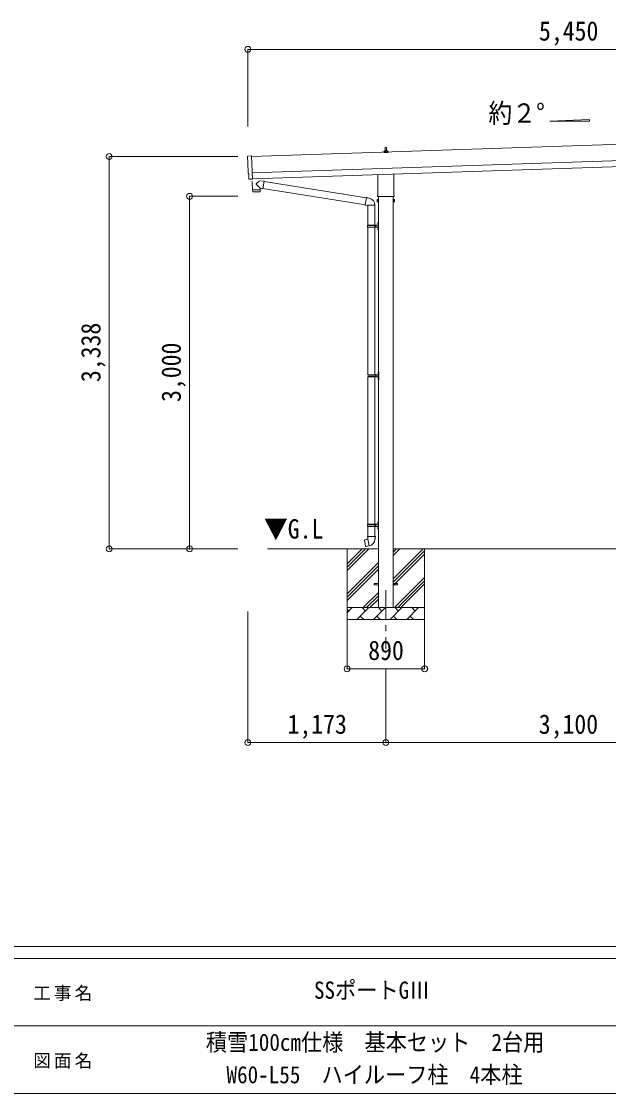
# Model space of a CAD drawing. Units: millimetres at full size, sheet at 1:50; some dimension numbers follow another scale. Extents: x -14053 to 14053, y -9700 to 9700.
# Drawn here: x -717 to 4276, y -9700 to -578 of the extents above; entities that cross this region are included whole.
import ezdxf
from ezdxf.enums import TextEntityAlignment as Align

# ---------------------------------------------------------------- set-up
doc = ezdxf.new("R2010")
doc.units = ezdxf.units.MM
doc.header["$LTSCALE"] = 50
doc.header["$PDMODE"] = 32
doc.header["$PDSIZE"] = 50
doc.linetypes.add('CHAIN1', pattern=[8, 5, -1, 1, -1])
for name, color, linetype, lineweight in [('0-0_0', 7, 'Continuous', 9), ('0-1_Defpoints', 4, 'Continuous', 9), ('0-2_TEXT1', 7, 'Continuous', 9), ('0-6_PARTS1', 6, 'Continuous', 9), ('F-0', 7, 'Continuous', 9)]:
    doc.layers.add(name, color=color, linetype=linetype, lineweight=lineweight)
doc.styles.add('ＭＳ ゴシック', font='')
doc.styles.get('ＭＳ ゴシック').set_extended_font_data('MS Gothic')

msp = doc.modelspace()

# ---------------------------------------------------------------- linework, layer by layer
at = {"layer": '0-0_0'}
for p, q in [((2319.54, -5065.76), (1375.38, -5065.76)), ((2052.04, -5065.76), (2052.04, -5665.76)), ((2052.04, -5250.81), (2237.09, -5065.76)), ((2052.04, -5222.53), (2208.8, -5065.76)), ((2052.04, -5194.24), (2180.52, -5065.76)), ((5419.54, -5065.76), (2444.54, -5065.76)), ((2444.54, -5320.86), (2699.63, -5065.76)), ((2444.54, -5122.87), (2501.64, -5065.76)), ((2444.54, -5094.59), (2473.36, -5065.76)), ((2444.54, -5349.14), (2712.04, -5081.64)), ((2712.04, -5065.76), (2712.04, -5665.76)), ((2052.04, -5448.8), (2319.54, -5181.3)), ((2444.54, -5377.43), (2712.04, -5109.93)), ((2052.04, -5477.09), (2319.54, -5209.59)), ((2052.04, -5505.37), (2319.54, -5237.87)), ((2454.19, -5565.76), (2712.04, -5307.92)), ((2482.48, -5565.76), (2712.04, -5336.2)), ((2510.76, -5565.76), (2712.04, -5364.49)), ((2189.63, -5565.76), (2319.54, -5435.86)), ((2217.92, -5565.76), (2319.54, -5464.14)), ((2246.2, -5565.76), (2319.54, -5492.43)), ((2708.75, -5565.76), (2712.04, -5562.48)), ((2052.04, -5565.76), (2712.04, -5565.76)), ((2052.04, -5608.65), (2094.93, -5565.76)), ((2066.38, -5594.31), (2052.04, -5579.97)), ((2136.35, -5665.76), (2236.35, -5565.76)), ((2164.9, -5637.21), (2193.46, -5665.76)), ((2207.8, -5594.31), (2179.24, -5565.76)), ((2277.77, -5665.76), (2377.77, -5565.76)), ((2306.32, -5637.21), (2334.88, -5665.76)), ((2349.22, -5594.31), (2320.66, -5565.76)), ((2419.19, -5665.76), (2519.19, -5565.76)), ((2447.75, -5637.21), (2476.3, -5665.76)), ((2490.64, -5594.31), (2462.09, -5565.76)), ((2560.61, -5665.76), (2660.61, -5565.76)), ((2589.17, -5637.21), (2617.72, -5665.76)), ((2632.06, -5594.31), (2603.51, -5565.76)), ((2712.04, -5665.76), (2052.04, -5665.76))]:
    msp.add_line(p, q, dxfattribs=at)
at = {"layer": '0-1_Defpoints'}
for p, q in [((6623.4, -1547.68), (1240.39, -1727.11)), ((1245.05, -1867.04), (6628.06, -1687.6)), ((2363.79, -1692), (2363.79, -1684.29)), ((2400.29, -1692), (2363.79, -1692)), ((2364.17, -1683.5), (2399.9, -1683.5)), ((2364.55, -1683.31), (2371.27, -1681.68)), ((2371.65, -1681.5), (2392.42, -1681.5)), ((2372.04, -1680.71), (2372.04, -1676.5)), ((2373.04, -1676.5), (2391.04, -1676.5)), ((2376.04, -1676.5), (2376.76, -1652.97)), ((2377.76, -1652), (2386.31, -1652)), ((2387.31, -1652.97), (2388.04, -1676.5)), ((2392.04, -1680.71), (2392.04, -1676.5)), ((2399.52, -1683.31), (2392.8, -1681.68)), ((2400.29, -1692), (2400.29, -1684.29)), ((1246.72, -1917.01), (6629.73, -1737.57)), ((2313.74, -2055.99), (2313.74, -1881.44)), ((2450.34, -1876.89), (2450.34, -2055.99)), ((1227.22, -1921.43), (1220.3, -1921.3)), ((2308.04, -2094.26), (2308.79, -2092.95)), ((2308.04, -2094.26), (2308.04, -2111.26)), ((2315.04, -2097.85), (2308.79, -2097.85)), ((2312.04, -2064.76), (2312.04, -2059.26)), ((2449.97, -2068.26), (2314.1, -2068.26)), ((2319.54, -2068.26), (2319.54, -5565.76)), ((2444.54, -5565.76), (2444.54, -2068.26)), ((2449.04, -2097.85), (2455.28, -2097.85)), ((2452.04, -2059.26), (2452.04, -2064.76)), ((2456.04, -2094.26), (2455.28, -2092.95)), ((2456.04, -2094.26), (2456.04, -2111.26)), ((2308.04, -2111.26), (2308.79, -2112.58)), ((2315.04, -2107.67), (2308.79, -2107.67)), ((2315.04, -2112.58), (2308.79, -2112.58)), ((2317.54, -2111.96), (2315.04, -2111.96)), ((2446.54, -2111.96), (2449.04, -2111.96)), ((2449.04, -2107.67), (2455.28, -2107.67)), ((2449.04, -2112.58), (2455.28, -2112.58)), ((2456.04, -2111.26), (2455.28, -2112.58)), ((2282.04, -5361.26), (2319.54, -5361.26)), ((2282.04, -5370.26), (2282.04, -5361.26)), ((2282.04, -5370.26), (2319.54, -5370.26)), ((2444.54, -5361.26), (2482.04, -5361.26)), ((2444.54, -5370.26), (2482.04, -5370.26)), ((2482.04, -5370.26), (2482.04, -5361.26))]:
    msp.add_line(p, q, dxfattribs=at)
at = {"layer": '0-1_Defpoints', "color": 7, "linetype": 'CHAIN1'}
msp.add_line((2382.04, -5415.76), (2382.04, -5915.76), dxfattribs=at)
at = {"layer": '0-1_Defpoints'}
for points in [[(1208.72, -1724.73), (1240.22, -1722.03), (1246.81, -1919.77)], [(1217.36, -1918.4), (1215.79, -1871.4), (1215.19, -1871.42)], [(1227.96, -1921.13), (1228.6, -1920.48), (1246.85, -1920.78)], [(2315.04, -2112.58), (2315.04, -2092.95), (2308.79, -2092.95)], [(2315.04, -2111.96), (2315.04, -2093.56), (2317.54, -2093.56)], [(2449.04, -2111.96), (2449.04, -2093.56), (2446.54, -2093.56)], [(2449.04, -2112.58), (2449.04, -2092.95), (2455.28, -2092.95)]]:
    msp.add_lwpolyline(points, dxfattribs=at)
for points in [[(2317.54, -2113.26), (2317.54, -2092.26), (2319.54, -2092.26), (2319.54, -2113.26)], [(2446.54, -2113.26), (2446.54, -2092.26), (2444.54, -2092.26), (2444.54, -2113.26)]]:
    msp.add_lwpolyline(points, close=True, dxfattribs=at)
for centre, radius, start, end in [((2364.79, -1684.29), 1, 103.62699, 180), ((2371.04, -1680.71), 1, 283.62699, 0), ((2376.12, -1677.13), 4.13, 90, 171.17633), ((2373.04, -1677.5), 1, 90, 180), ((2377.76, -1653), 1, 90, 178.60509), ((2385.37, -1676.5), 4.83, 133.60282, 180), ((2378.7, -1676.5), 4.83, 0, 46.39718), ((2386.31, -1653), 1, 1.39491, 90), ((2387.95, -1677.13), 4.13, 8.82367, 90), ((2391.04, -1677.5), 1, 0, 90), ((2393.04, -1680.71), 1, 180, 256.37301), ((2399.29, -1684.29), 1, 0, 76.37301), ((2312.38, -2095.4), 4.34, 145.61575, 214.38425), ((2324.28, -2102.76), 16.24, 162.41205, 197.58795), ((2316.04, -2059.26), 4, 125.09963, 180), ((2316.04, -2064.76), 4, 180, 194.47751), ((2316.04, -2064.76), 4, 194.47751, 241.04498), ((2448.04, -2064.76), 4, 298.95502, 345.52249), ((2448.04, -2059.26), 4, 0, 54.90037), ((2448.04, -2064.76), 4, 345.52249, 0), ((2439.79, -2102.76), 16.24, 342.41205, 17.58795), ((2451.69, -2095.4), 4.34, 325.61575, 34.38425), ((2312.38, -2110.12), 4.34, 145.61575, 214.38425), ((2451.69, -2110.12), 4.34, 325.61575, 34.38425)]:
    msp.add_arc(centre, radius, start, end, dxfattribs=at)
for centre, major_axis, ratio, start_param, end_param in [((1208.98, -1727.72), (-3, -0.1), 0.99863, 4.7647489, 6.2979817), ((-3551.89, -1956.88), (4760.73, 158.69), 0.99863, 6.2686928, 6.2979817), ((1215.05, -1867.02), (-4.4, -0.15), 0.99863, 6.2686928, 7.8539816), ((1220.36, -1918.29), (-2.11, -2.14), 0.9974, 5.5252311, 7.0411395), ((1227.25, -1920.43), (-0.704, -0.714), 0.9974, 0.7579542, 1.5707963)]:
    msp.add_ellipse(centre, major_axis=major_axis, ratio=ratio, start_param=start_param, end_param=end_param, dxfattribs=at)
at = {"layer": '0-2_TEXT1'}
for p, q in [((1246.81, -1939.77), (1246.85, -1940.77)), ((1312.38, -1997.84), (1280.89, -1965.33)), ((1308.14, -1934.96), (1280.92, -1957.99)), ((1312.38, -1997.84), (1336.86, -2001.32)), ((1312.38, -1997.84), (1312.78, -2009.85)), ((1345.83, -1938.25), (1319.91, -1934.57)), ((1336.63, -1999.41), (2207.74, -2138.11)), ((1345.83, -1938.25), (1336.86, -2001.32)), ((1346.06, -1940.16), (2218.17, -2079.01)), ((1248.85, -2012.98), (1249.51, -2026.02)), ((1310.12, -2026.95), (1252.61, -2028.86)), ((1253.32, -2011.83), (1253.37, -2012.83)), ((1308.29, -2010), (1308.3, -2011)), ((2218.49, -2077.19), (2212.95, -2108.56)), ((2218.49, -2077.19), (2219.63, -2075.21)), ((2219.63, -2075.21), (2223.19, -2075.84)), ((2223.19, -2075.84), (2223.61, -2078.19)), ((2238.12, -2081.01), (2239.81, -2082.64)), ((2239.81, -2082.64), (2241.92, -2083.09)), ((2207.42, -2139.92), (2212.95, -2108.56)), ((2207.42, -2139.92), (2207.82, -2142.18)), ((2207.42, -2139.92), (2212.58, -2140.74)), ((2207.82, -2142.18), (2211.38, -2142.81)), ((2211.38, -2142.81), (2212.58, -2140.74)), ((2212.58, -2140.74), (2227.18, -2143.05)), ((2227.18, -2143.05), (2229.39, -2142.07)), ((2289.68, -2142.46), (2228.5, -2142.46)), ((2229.54, -2142.46), (2229.54, -2311.76)), ((2289.54, -2142.46), (2289.54, -2311.76)), ((2226.54, -2313.76), (2276.87, -2313.76)), ((2226.54, -2327.76), (2276.87, -2327.76)), ((2227.54, -2311.76), (2313.54, -2311.76)), ((2227.54, -2311.76), (2227.54, -2313.76)), ((2227.54, -2329.76), (2227.54, -2327.76)), ((2227.54, -2329.76), (2313.54, -2329.76)), ((2229.54, -2329.76), (2229.54, -3584.26)), ((2286.54, -2311.76), (2286.54, -2316.26)), ((2286.54, -2316.26), (2288.54, -2316.26)), ((2286.54, -2329.76), (2286.54, -2325.26)), ((2286.54, -2325.26), (2288.54, -2325.26)), ((2288.54, -2316.26), (2288.54, -2320.76)), ((2288.54, -2325.26), (2288.54, -2320.76)), ((2289.54, -2329.76), (2289.54, -3584.26)), ((2294.54, -2311.76), (2294.54, -2320.76)), ((2294.54, -2316.26), (2297.54, -2316.26)), ((2294.54, -2329.76), (2294.54, -2320.76)), ((2294.54, -2325.26), (2297.54, -2325.26)), ((2297.54, -2316.26), (2297.54, -2320.76)), ((2297.54, -2325.26), (2297.54, -2320.76)), ((2313.23, -2294.61), (2315.28, -2295.61)), ((2313.23, -2342.61), (2315.28, -2343.61)), ((2314.5, -2292.61), (2315.14, -2292.61)), ((2314.5, -2292.61), (2314.5, -2300.91)), ((2314.5, -2300.91), (2315.14, -2300.91)), ((2314.5, -2340.61), (2315.14, -2340.61)), ((2314.5, -2340.61), (2314.5, -2348.91)), ((2314.5, -2348.91), (2315.14, -2348.91)), ((2315.14, -2292.61), (2315.14, -2300.91)), ((2315.14, -2292.61), (2315.54, -2293.01)), ((2315.14, -2300.91), (2315.54, -2300.51)), ((2315.14, -2340.61), (2315.14, -2348.91)), ((2315.14, -2340.61), (2315.54, -2341.01)), ((2315.14, -2348.91), (2315.54, -2348.51)), ((2315.28, -2295.61), (2315.89, -2296.76)), ((2315.28, -2343.61), (2315.89, -2344.76)), ((2315.54, -2288.76), (2318.54, -2287.26)), ((2315.54, -2288.76), (2315.54, -2320.76)), ((2315.54, -2293.01), (2315.54, -2300.51)), ((2315.54, -2352.76), (2315.54, -2320.76)), ((2315.54, -2341.01), (2315.54, -2348.51)), ((2315.54, -2352.76), (2318.54, -2354.26)), ((2318.54, -2287.26), (2318.54, -2320.76)), ((2318.54, -2287.26), (2319.54, -2287.26)), ((2318.54, -2354.26), (2318.54, -2320.76)), ((2318.54, -2354.26), (2319.54, -2354.26)), ((2319.54, -2287.26), (2319.54, -2320.76)), ((2319.54, -2354.26), (2319.54, -2320.76)), ((2229.04, -3586.26), (2279.37, -3586.26)), ((2229.04, -3600.26), (2279.37, -3600.26)), ((2229.54, -3602.25), (2229.54, -4856.76)), ((2230.04, -3584.26), (2316.04, -3584.26)), ((2230.04, -3602.26), (2316.04, -3602.26)), ((2289.04, -3584.26), (2289.04, -3588.76)), ((2289.04, -3588.76), (2291.04, -3588.76)), ((2289.04, -3602.26), (2289.04, -3597.76)), ((2289.04, -3597.76), (2291.04, -3597.76)), ((2289.54, -3602.25), (2289.54, -4856.76)), ((2291.04, -3588.76), (2291.04, -3593.26)), ((2291.04, -3597.76), (2291.04, -3593.26)), ((2297.04, -3584.26), (2297.04, -3593.26)), ((2297.04, -3588.76), (2300.04, -3588.76)), ((2297.04, -3602.26), (2297.04, -3593.26)), ((2297.04, -3597.76), (2300.04, -3597.76)), ((2300.04, -3588.76), (2300.04, -3593.26)), ((2300.04, -3597.76), (2300.04, -3593.26)), ((2315.73, -3567.11), (2317.78, -3568.11)), ((2315.73, -3615.11), (2317.78, -3616.11)), ((2317, -3565.11), (2317.64, -3565.11)), ((2317, -3565.11), (2317, -3573.41)), ((2317, -3573.41), (2317.64, -3573.41)), ((2317, -3613.11), (2317.64, -3613.11)), ((2317, -3613.11), (2317, -3621.41)), ((2317, -3621.41), (2317.64, -3621.41)), ((2317.64, -3565.11), (2317.64, -3573.41)), ((2317.64, -3565.11), (2318.04, -3565.51)), ((2317.64, -3573.41), (2318.04, -3573.01)), ((2317.64, -3613.11), (2317.64, -3621.41)), ((2317.64, -3613.11), (2318.04, -3613.51)), ((2317.64, -3621.41), (2318.04, -3621.01)), ((2317.78, -3568.11), (2318.39, -3569.26)), ((2317.78, -3616.11), (2318.39, -3617.26)), ((2318.04, -3561.26), (2321.04, -3559.76)), ((2318.04, -3561.26), (2318.04, -3593.26)), ((2318.04, -3565.51), (2318.04, -3573.01)), ((2318.04, -3625.26), (2318.04, -3593.26)), ((2318.04, -3613.51), (2318.04, -3621.01)), ((2318.04, -3625.26), (2321.04, -3626.76)), ((2321.04, -3559.76), (2321.04, -3593.26)), ((2321.04, -3559.76), (2322.04, -3559.76)), ((2321.04, -3626.76), (2321.04, -3593.26)), ((2321.04, -3626.76), (2322.04, -3626.76)), ((2322.04, -3559.76), (2322.04, -3593.26)), ((2322.04, -3626.76), (2322.04, -3593.26)), ((2315.54, -4833.76), (2318.54, -4832.26)), ((2315.54, -4833.76), (2315.54, -4865.76)), ((2318.54, -4832.26), (2318.54, -4865.76)), ((2318.54, -4832.26), (2319.54, -4832.26)), ((2319.54, -4832.26), (2319.54, -4865.76)), ((2226.54, -4858.76), (2276.87, -4858.76)), ((2226.54, -4872.76), (2276.87, -4872.76)), ((2227.54, -4856.76), (2313.54, -4856.76)), ((2227.54, -4856.76), (2227.54, -4858.76)), ((2227.54, -4874.76), (2227.54, -4872.76)), ((2227.54, -4874.76), (2313.54, -4874.76)), ((2229.54, -4874.76), (2229.54, -4959.69)), ((2286.54, -4856.76), (2286.54, -4861.26)), ((2286.54, -4861.26), (2288.54, -4861.26)), ((2286.54, -4874.76), (2286.54, -4870.26)), ((2286.54, -4870.26), (2288.54, -4870.26)), ((2288.54, -4861.26), (2288.54, -4865.76)), ((2288.54, -4870.26), (2288.54, -4865.76)), ((2289.54, -4874.76), (2289.54, -4959.69)), ((2294.54, -4856.76), (2294.54, -4865.76)), ((2294.54, -4861.26), (2297.54, -4861.26)), ((2294.54, -4874.76), (2294.54, -4865.76)), ((2294.54, -4870.26), (2297.54, -4870.26)), ((2297.54, -4861.26), (2297.54, -4865.76)), ((2297.54, -4870.26), (2297.54, -4865.76)), ((2313.23, -4839.61), (2315.28, -4840.61)), ((2313.23, -4887.61), (2315.28, -4888.61)), ((2314.5, -4837.61), (2315.14, -4837.61)), ((2314.5, -4837.61), (2314.5, -4845.91)), ((2314.5, -4845.91), (2315.14, -4845.91)), ((2314.5, -4885.61), (2315.14, -4885.61)), ((2314.5, -4885.61), (2314.5, -4893.91)), ((2314.5, -4893.91), (2315.14, -4893.91)), ((2315.14, -4837.61), (2315.14, -4845.91)), ((2315.14, -4837.61), (2315.54, -4838.01)), ((2315.14, -4845.91), (2315.54, -4845.51)), ((2315.14, -4885.61), (2315.14, -4893.91)), ((2315.14, -4885.61), (2315.54, -4886.01)), ((2315.14, -4893.91), (2315.54, -4893.51)), ((2315.28, -4840.61), (2315.89, -4841.76)), ((2315.28, -4888.61), (2315.89, -4889.76)), ((2315.54, -4838.01), (2315.54, -4845.51)), ((2315.54, -4897.76), (2315.54, -4865.76)), ((2315.54, -4886.01), (2315.54, -4893.51)), ((2315.54, -4897.76), (2318.54, -4899.26)), ((2318.54, -4899.26), (2318.54, -4865.76)), ((2318.54, -4899.26), (2319.54, -4899.26)), ((2319.54, -4899.26), (2319.54, -4865.76)), ((2201.08, -4988.14), (2200.27, -4989.31)), ((2200.27, -4989.31), (2209.89, -5043.87)), ((2228.94, -4982.89), (2201.08, -4988.14)), ((2213.82, -4985.54), (2213.61, -4985.78)), ((2227.69, -4959.69), (2225.54, -4960.47)), ((2225.54, -4960.47), (2225.54, -4964.09)), ((2225.54, -4964.09), (2227.78, -4964.9)), ((2227.69, -4959.69), (2259.54, -4959.69)), ((2227.69, -4959.69), (2227.78, -4964.9)), ((2227.78, -4964.9), (2228.03, -4979.69)), ((2228.03, -4979.69), (2229.39, -4981.69)), ((2239.3, -5040.18), (2229.16, -4982.71)), ((2229.19, -4981.89), (2229.19, -4982.59)), ((2229.39, -4981.69), (2229.35, -4981.69)), ((2291.39, -4959.69), (2259.54, -4959.69)), ((2289.72, -4981.63), (2289.65, -4983.79)), ((2291.04, -4979.69), (2289.72, -4981.63)), ((2293.54, -4964.09), (2291.29, -4964.9)), ((2291.39, -4959.69), (2293.54, -4960.47)), ((2293.54, -4960.47), (2293.54, -4964.09)), ((2223.91, -5042.78), (2223.63, -5042.62)), ((2239.6, -5040.95), (2239.36, -5040.29))]:
    msp.add_line(p, q, dxfattribs=at)
for points in [[(1246.45, -1940.77), (1248.82, -2011.98), (1312.78, -2009.85)], [(1313.02, -2023.9), (1312.82, -2010.85), (1248.85, -2012.98)], [(2218.49, -2077.19), (2223.61, -2078.19), (2238.12, -2081.01)], [(2313.23, -2298.91), (2315.28, -2297.91), (2315.89, -2296.76)], [(2313.23, -2346.91), (2315.28, -2345.91), (2315.89, -2344.76)], [(2315.73, -3571.41), (2317.78, -3570.41), (2318.39, -3569.26)], [(2315.73, -3619.41), (2317.78, -3618.41), (2318.39, -3617.26)], [(2313.23, -4843.91), (2315.28, -4842.91), (2315.89, -4841.76)], [(2313.23, -4891.91), (2315.28, -4890.91), (2315.89, -4889.76)], [(2216.06, -4985.32), (2215.78, -4985.17), (2213.82, -4985.54)], [(2291.39, -4959.69), (2291.29, -4964.9), (2291.04, -4979.69)], [(2239.03, -5040.09), (2211.05, -5044.69), (2209.89, -5043.87)], [(2226.1, -5042.22), (2225.88, -5042.45), (2223.91, -5042.78)]]:
    msp.add_lwpolyline(points, dxfattribs=at)
for centre, radius, start, end in [((1284.31, -1961.68), 5, 132.56466, 226.88314), ((1252.51, -2025.86), 3, 182.90915, 271.95747), ((1310.02, -2023.95), 3, 271.90915, 0.90915), ((2229.39, -2142.07), 60.3, 359.62495, 78), ((2275.29, -2320.76), 49.25, 171.82876, 180.00002), ((2275.29, -2320.76), 49.25, 180.00002, 188.17127), ((2276.87, -2311.76), 2, 270, 359.99998), ((2276.87, -2329.76), 2, 0.00005, 90.00004), ((2318.83, -2296.76), 6, 136.21765, 223.78235), ((2318.83, -2344.76), 6, 136.21765, 223.78235), ((2313.54, -2309.76), 2, 270, 359.99998), ((2313.54, -2331.76), 2, 0.00005, 90.00004), ((2279.37, -3584.26), 2, 270, 359.99998), ((2279.37, -3602.26), 2, 0.00005, 90.00004), ((2321.33, -3569.26), 6, 136.21765, 223.78235), ((2321.33, -3617.26), 6, 136.21765, 223.78235), ((2316.04, -3582.26), 2, 270, 359.99998), ((2316.04, -3604.26), 2, 0.00005, 90.00004), ((2275.29, -4865.76), 49.25, 171.82876, 180.00002), ((2275.29, -4865.76), 49.25, 180.00002, 188.17127), ((2276.87, -4856.76), 2, 270, 359.99998), ((2276.87, -4874.76), 2, 0.00005, 90.00004), ((2318.83, -4841.76), 6, 136.21765, 223.78235), ((2318.83, -4889.76), 6, 136.21765, 223.78235), ((2313.54, -4854.76), 2, 270, 359.99998), ((2313.54, -4876.76), 2, 0.00005, 90.00004), ((2228.89, -4982.59), 0.3, 280.66842, 0), ((2229.39, -4981.89), 0.2, 100, 180), ((2229.39, -4981.69), 60.3, 279.96938, 358), ((2239.08, -5040.39), 0.3, 20, 99.33158), ((2239.79, -5040.88), 0.2, 200, 279.96938)]:
    msp.add_arc(centre, radius, start, end, dxfattribs=at)
at = {"layer": '0-6_PARTS1'}
for p, q in [((1209.04, -815.53), (1209.04, -1472.17)), ((1209.04, -815.53), (6659.04, -815.53)), ((29.4, -1727.71), (1124.01, -1727.71)), ((29.4, -5065.76), (29.4, -1727.71)), ((713.15, -2065.76), (1124.01, -2065.76)), ((713.15, -5065.76), (713.15, -2065.76)), ((29.4, -5065.76), (1124.01, -5065.76)), ((713.15, -5065.76), (1124.01, -5065.76)), ((1209.04, -6713.6), (1209.04, -5598.99)), ((2052.04, -6085.54), (2052.04, -5665.76)), ((2712.04, -6085.54), (2712.04, -5665.76)), ((2052.04, -6085.54), (2712.04, -6085.54)), ((2382.04, -6713.6), (2382.04, -6085.54)), ((1209.04, -6713.6), (2382.04, -6713.6)), ((2382.04, -6713.6), (5482.04, -6713.6))]:
    msp.add_line(p, q, dxfattribs=at)
at = {"layer": '0-6_PARTS1', "color": 4}
for p, q in [((3776.72, -1425.57), (4112.72, -1413.16)), ((4112.72, -1425.57), (3776.72, -1425.57)), ((4112.72, -1413.16), (4112.72, -1425.57))]:
    msp.add_line(p, q, dxfattribs=at)
at = {"layer": '0-6_PARTS1'}
for p in [(1209.04, -815.53), (29.4, -1727.71), (713.15, -2065.76), (29.4, -5065.76), (713.15, -5065.76), (2052.04, -6085.54), (2712.04, -6085.54), (1209.04, -6713.6), (2382.04, -6713.6)]:
    msp.add_point(p, dxfattribs=at)
at = {"layer": 'F-0', "color": 5, "lineweight": 5}
for p, q in [((-14053.43, -8450), (13346.57, -8450)), ((-14053.43, -8550), (8901.98, -8550)), ((-5748.03, -9125), (4501.97, -9125)), ((-14053.43, -9700), (13346.57, -9700))]:
    msp.add_line(p, q, dxfattribs=at)

# ---------------------------------------------------------------- texts
at = {"layer": '0-0_0', "style": 'ＭＳ ゴシック', "width": 0.9}
msp.add_text('▼G.L', height=165, dxfattribs=at).set_placement((1345.42, -5027.31), align=Align.BOTTOM_LEFT)
at = {"layer": '0-6_PARTS1', "color": 7, "style": 'ＭＳ ゴシック', "width": 0.9}
for s, p in [('5,450', (3684.04, -790.53)), ('約２°', (3254.42, -1490.06)), ('890', (2232.04, -6060.54)), ('1,173', (1545.54, -6688.6)), ('3,100', (3682.04, -6688.6))]:
    msp.add_text(s, height=165, dxfattribs=at).set_placement(p, align=Align.BOTTOM_LEFT)
for s, p in [('3,338', (4.4, -3646.74)), ('3,000', (688.15, -3815.76))]:
    msp.add_text(s, height=165, rotation=90, dxfattribs=at).set_placement(p, align=Align.BOTTOM_LEFT)
at = {"layer": 'F-0', "style": 'ＭＳ ゴシック', "width": 0.9}
for s, p in [('SSポートGⅢ', (1770.72, -8937.5)), ('積雪100cm仕様\u3000基本セット\u30002台用', (851.97, -9380.76)), ('W60-L55\u3000ハイルーフ柱\u30004本柱', (1026.97, -9656.45))]:
    msp.add_text(s, height=146.6, dxfattribs=at).set_placement(p, align=Align.BOTTOM_LEFT)
at = {"layer": 'F-0', "char_height": 110, "attachment_point": 7, "style": 'ＭＳ ゴシック'}
for s, insert in [('\\T1.17;工事名', (-616.19, -8912.5)), ('\\T1.17;図面名', (-616.19, -9487.5))]:
    msp.add_mtext(s, dxfattribs=dict(at, insert=insert))

doc.saveas('drawing.dxf')
